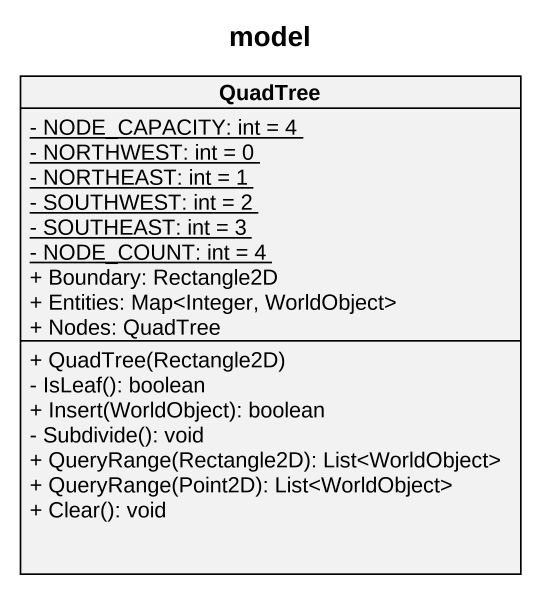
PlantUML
@startuml
title model
hide circle
hide empty members
skinparam classAttributeIconSize 0
class QuadTree {
  {static} - NODE_CAPACITY: int = 4
  {static} - NORTHWEST: int = 0
  {static} - NORTHEAST: int = 1
  {static} - SOUTHWEST: int = 2
  {static} - SOUTHEAST: int = 3
  {static} - NODE_COUNT: int = 4
  + Boundary: Rectangle2D
  + Entities: Map<Integer, WorldObject>
  + Nodes: QuadTree
  + QuadTree(Rectangle2D)
  - IsLeaf(): boolean
  + Insert(WorldObject): boolean
  - Subdivide(): void
  + QueryRange(Rectangle2D): List<WorldObject>
  + QueryRange(Point2D): List<WorldObject>
  + Clear(): void
}
@enduml
